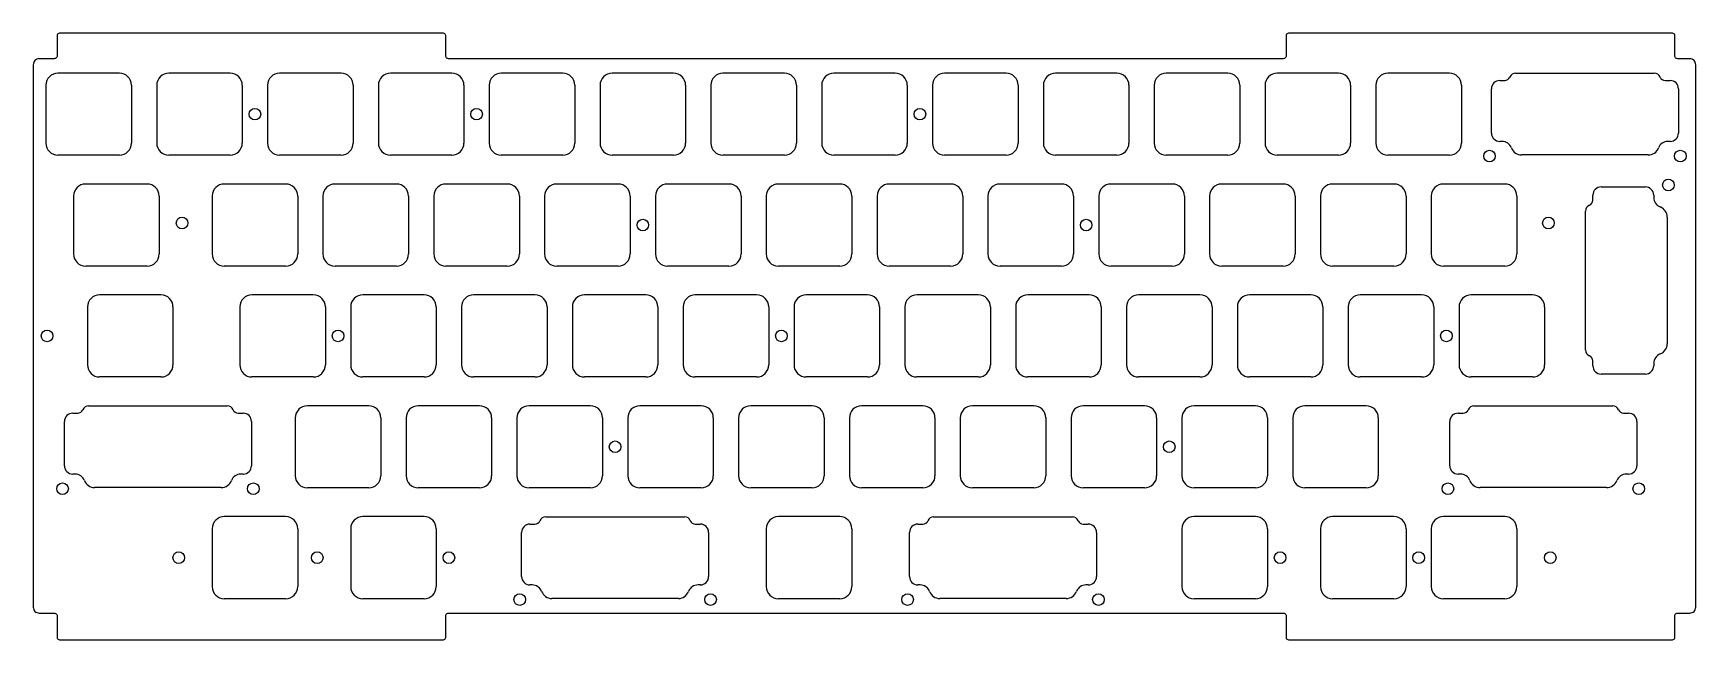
# Model space of a CAD drawing. Header units: millimetres. Extents: x -10 to 276, y -90 to 14.
import ezdxf

# ---------------------------------------------------------------- set-up
doc = ezdxf.new("R2010")
doc.units = ezdxf.units.MM
doc.layers.add('BLACK', color=7, linetype='CONTINUOUS')
doc.layers.add('Edge.Cuts', color=53, linetype='CONTINUOUS')

msp = doc.modelspace()

# ---------------------------------------------------------------- linework, layer by layer
at = {"layer": 'BLACK', "linetype": 'Continuous'}
for p, q in [((12.41875, -31.05), (1.868749, -31.05)), ((-0.20625, -33.125), (-0.20625, -43.075001)), ((14.49375, -33.125), (14.49375, -43.075)), ((12.41875, -45.15), (1.86875, -45.15))]:
    msp.add_line(p, q, dxfattribs=at)
at = {"layer": 'BLACK'}
for centre, radius, start, end in [((1.868754, -33.125004), 2.075004, 90.00013806, 179.99988955), ((12.41875, -33.125), 2.075, 0, 90), ((1.868752, -43.074998), 2.075002, 180.00008284, 269.99994478), ((12.41875, -43.075), 2.075, 270, 0)]:
    msp.add_arc(centre, radius, start, end, dxfattribs=at)
at = {"layer": 'Edge.Cuts', "linetype": 'Continuous'}
for p, q in [((-5.405262, 13.623599), (-5.4249, 13.500004)), ((-5.4249, 13.500004), (-5.4249, 10.025004)), ((-5.348458, 13.735098), (-5.405262, 13.623599)), ((-5.259981, 13.823589), (-5.348458, 13.735098)), ((-5.148492, 13.880411), (-5.259981, 13.823589)), ((-5.0249, 13.900004), (-5.148492, 13.880411)), ((60.9751, 13.900004), (-5.0249, 13.900004)), ((61.09871, 13.880459), (60.9751, 13.900004)), ((61.210219, 13.823632), (61.09871, 13.880459)), ((61.29871, 13.735131), (61.210219, 13.823632)), ((61.355524, 13.623617), (61.29871, 13.735131)), ((61.3751, 13.500004), (61.355524, 13.623617)), ((61.3751, 10.025004), (61.3751, 13.500004)), ((205.844344, 13.623616), (205.824788, 13.500004)), ((205.824788, 13.500004), (205.824788, 10.025004)), ((205.901163, 13.735126), (205.844344, 13.623616)), ((205.989661, 13.82362), (205.901163, 13.735126)), ((206.101175, 13.880433), (205.989661, 13.82362)), ((206.224788, 13.900004), (206.101175, 13.880433)), ((272.224788, 13.900004), (206.224788, 13.900004)), ((272.348398, 13.88045), (272.224788, 13.900004)), ((272.459906, 13.823627), (272.348398, 13.88045)), ((272.548398, 13.735128), (272.459906, 13.823627)), ((272.605212, 13.623615), (272.548398, 13.735128)), ((272.624788, 13.500004), (272.605212, 13.623615)), ((272.624788, 10.025004), (272.624788, 13.500004)), ((-9.50534, 8.699969), (-9.525056, 8.500004)), ((-9.447014, 8.89225), (-9.50534, 8.699969)), ((-9.352296, 9.069458), (-9.447014, 8.89225)), ((-9.224828, 9.224782), (-9.352296, 9.069458)), ((-9.069506, 9.352254), (-9.224828, 9.224782)), ((-8.892301, 9.446976), (-9.069506, 9.352254)), ((-8.700021, 9.505306), (-8.892301, 9.446976)), ((-8.500056, 9.525004), (-8.700021, 9.505306)), ((-5.9249, 9.525004), (-8.500056, 9.525004)), ((-5.795495, 9.542092), (-5.9249, 9.525004)), ((-5.674906, 9.592028), (-5.795495, 9.542092)), ((-5.571352, 9.671475), (-5.674906, 9.592028)), ((-5.491891, 9.775019), (-5.571352, 9.671475)), ((-5.441939, 9.895601), (-5.491891, 9.775019)), ((-5.4249, 10.025004), (-5.441939, 9.895601)), ((61.392096, 9.895588), (61.3751, 10.025004)), ((61.442052, 9.774992), (61.392096, 9.895588)), ((61.52152, 9.671437), (61.442052, 9.774992)), ((61.625082, 9.591978), (61.52152, 9.671437)), ((61.745682, 9.542033), (61.625082, 9.591978)), ((61.8751, 9.525004), (61.745682, 9.542033)), ((205.324788, 9.525004), (61.8751, 9.525004)), ((205.454198, 9.542026), (205.324788, 9.525004)), ((205.574789, 9.591981), (205.454198, 9.542026)), ((205.678341, 9.671444), (205.574789, 9.591981)), ((205.7578, 9.775), (205.678341, 9.671444)), ((205.80775, 9.895593), (205.7578, 9.775)), ((205.824788, 10.025004), (205.80775, 9.895593)), ((272.641795, 9.89559), (272.624788, 10.025004)), ((272.69175, 9.774996), (272.641795, 9.89559)), ((272.771215, 9.671441), (272.69175, 9.774996)), ((272.874776, 9.591982), (272.771215, 9.671441)), ((272.995373, 9.542035), (272.874776, 9.591982)), ((273.124788, 9.525004), (272.995373, 9.542035)), ((275.199944, 9.525004), (273.124788, 9.525004)), ((275.399911, 9.5053), (275.199944, 9.525004)), ((275.592194, 9.446974), (275.399911, 9.5053)), ((275.769404, 9.352256), (275.592194, 9.446974)), ((275.924729, 9.224786), (275.769404, 9.352256)), ((276.052201, 9.069462), (275.924729, 9.224786)), ((276.146922, 8.892253), (276.052201, 9.069462)), ((276.20525, 8.699971), (276.146922, 8.892253)), ((276.224944, 8.500004), (276.20525, 8.699971)), ((-9.525056, 8.500004), (-9.525056, -84.699996)), ((5.275, 7.05), (-5.275, 7.05)), ((24.325, 7.05), (13.775, 7.05)), ((43.375, 7.05), (32.825, 7.05)), ((62.425, 7.05), (51.875, 7.05)), ((81.475, 7.05), (70.925, 7.05)), ((100.525, 7.05), (89.975, 7.05)), ((119.575, 7.05), (109.025, 7.05)), ((138.625, 7.05), (128.075, 7.05)), ((157.675, 7.05), (147.125, 7.05)), ((176.725, 7.05), (166.175, 7.05)), ((195.775, 7.05), (185.225, 7.05)), ((214.825, 7.05), (204.275, 7.05)), ((233.875, 7.05), (223.325, 7.05)), ((242.52436, 5.77544), (243.38997, 5.77544)), ((245.24718, 7.0276), (269.10242, 7.0276)), ((270.95963, 5.77544), (271.82524, 5.77544)), ((276.224944, -84.699996), (276.224944, 8.500004)), ((-7.35, 4.975), (-7.35, -4.975)), ((7.35, 4.975), (7.35, -4.975)), ((11.7, 4.975), (11.7, -4.975)), ((26.4, 4.975), (26.4, -4.975)), ((30.75, 4.975), (30.75, -4.975)), ((45.45, 4.975), (45.45, -4.975)), ((49.8, 4.975), (49.8, -4.975)), ((64.5, 4.975), (64.5, -4.975)), ((68.85, 4.975), (68.85, -4.975)), ((83.55, 4.975), (83.55, -4.975)), ((87.9, 4.975), (87.9, -4.975)), ((102.6, 4.975), (102.6, -4.975)), ((106.95, 4.975), (106.95, -4.975)), ((121.65, 4.975), (121.65, -4.975)), ((126, 4.975), (126, -4.975)), ((140.7, 4.975), (140.7, -4.975)), ((145.05, 4.975), (145.05, -4.975)), ((159.75, 4.975), (159.75, -4.975)), ((164.1, 4.975), (164.1, -4.975)), ((178.8, 4.975), (178.8, -4.975)), ((183.15, 4.975), (183.15, -4.975)), ((197.85, 4.975), (197.85, -4.975)), ((202.2, 4.975), (202.2, -4.975)), ((216.9, 4.975), (216.9, -4.975)), ((221.25, 4.975), (221.25, -4.975)), ((235.95, 4.975), (235.95, -4.975)), ((241.09936, -3.25044), (241.09936, 4.35044)), ((273.25024, 4.35044), (273.25024, -3.25044)), ((242.9284, -4.67544), (242.52436, -4.67544)), ((271.82524, -4.67544), (271.4212, -4.67544)), ((5.275, -7.05), (-5.275, -7.05)), ((24.325, -7.05), (13.775, -7.05)), ((43.375, -7.05), (32.825, -7.05)), ((62.425, -7.05), (51.875, -7.05)), ((81.475, -7.05), (70.925, -7.05)), ((100.525, -7.05), (89.975, -7.05)), ((119.575, -7.05), (109.025, -7.05)), ((138.625, -7.05), (128.075, -7.05)), ((157.675, -7.05), (147.125, -7.05)), ((176.725, -7.05), (166.175, -7.05)), ((195.775, -7.05), (185.225, -7.05)), ((214.825, -7.05), (204.275, -7.05)), ((233.875, -7.05), (223.325, -7.05)), ((268.0503, -7.01191), (246.2993, -7.01191)), ((-2.587499, -14.074999), (-2.587499, -24.025001)), ((10.0375, -12), (-0.5125, -12)), ((12.112501, -14.075), (12.112501, -24.025)), ((21.225, -14.075), (21.225, -24.025)), ((33.85, -12), (23.3, -12)), ((35.925, -14.075), (35.925, -24.025)), ((40.275, -14.075), (40.275, -24.025)), ((52.9, -12), (42.35, -12)), ((54.975, -14.075), (54.975, -24.025)), ((59.325, -14.075), (59.325, -24.025)), ((71.95, -12), (61.4, -12)), ((74.025, -14.075), (74.025, -24.025)), ((78.375, -14.075), (78.375, -24.025)), ((91, -12), (80.45, -12)), ((93.075, -14.075), (93.075, -24.025)), ((97.425, -14.075), (97.425, -24.025)), ((110.05, -12), (99.5, -12)), ((112.125, -14.075), (112.125, -24.025)), ((116.475, -14.075), (116.475, -24.025)), ((129.1, -12), (118.55, -12)), ((131.175, -14.075), (131.175, -24.025)), ((135.525, -14.075), (135.525, -24.025)), ((148.15, -12), (137.6, -12)), ((150.225, -14.075), (150.225, -24.025)), ((154.575, -14.075), (154.575, -24.025)), ((167.2, -12), (156.65, -12)), ((169.275, -14.075), (169.275, -24.025)), ((173.625, -14.075), (173.625, -24.025)), ((186.25, -12), (175.7, -12)), ((188.325, -14.075), (188.325, -24.025)), ((192.675, -14.075), (192.675, -24.025)), ((205.3, -12), (194.75, -12)), ((207.375, -14.075), (207.375, -24.025)), ((211.725, -14.075), (211.725, -24.025)), ((224.35, -12), (213.8, -12)), ((226.425, -14.075), (226.425, -24.025)), ((230.775, -14.075), (230.775, -24.025)), ((243.4, -12), (232.85, -12)), ((245.475, -14.075), (245.475, -24.025)), ((258.54331, -14.79037), (258.54331, -13.92476)), ((259.96831, -12.49976), (267.56919, -12.49976)), ((268.99419, -13.92476), (268.99419, -14.3288)), ((257.29115, -40.50282), (257.29115, -16.64758)), ((271.33066, -17.6997), (271.33066, -39.4507)), ((10.0375, -26.1), (-0.5125, -26.1)), ((33.85, -26.1), (23.3, -26.1)), ((52.9, -26.1), (42.35, -26.1)), ((71.95, -26.1), (61.4, -26.1)), ((91, -26.1), (80.45, -26.1)), ((110.05, -26.1), (99.5, -26.1)), ((129.1, -26.1), (118.55, -26.1)), ((148.15, -26.1), (137.6, -26.1)), ((167.2, -26.1), (156.65, -26.1)), ((186.25, -26.1), (175.7, -26.1)), ((205.3, -26.1), (194.75, -26.1)), ((224.35, -26.1), (213.8, -26.1)), ((243.4, -26.1), (232.85, -26.1)), ((38.6125, -31.05), (28.0625, -31.05)), ((57.6625, -31.05), (47.1125, -31.05)), ((76.7125, -31.05), (66.1625, -31.05)), ((95.7625, -31.05), (85.2125, -31.05)), ((114.8125, -31.05), (104.2625, -31.05)), ((133.8625, -31.05), (123.3125, -31.05)), ((152.9125, -31.05), (142.3625, -31.05)), ((171.9625, -31.05), (161.4125, -31.05)), ((191.0125, -31.05), (180.4625, -31.05)), ((210.0625, -31.05), (199.5125, -31.05)), ((229.1125, -31.05), (218.5625, -31.05)), ((248.16875, -31.05), (237.618749, -31.05)), ((25.9875, -33.125), (25.9875, -43.075)), ((40.6875, -33.125), (40.6875, -43.075)), ((45.0375, -33.125), (45.0375, -43.075)), ((59.7375, -33.125), (59.7375, -43.075)), ((64.0875, -33.125), (64.0875, -43.075)), ((78.7875, -33.125), (78.7875, -43.075)), ((83.1375, -33.125), (83.1375, -43.075)), ((97.8375, -33.125), (97.8375, -43.075)), ((102.1875, -33.125), (102.1875, -43.075)), ((116.8875, -33.125), (116.8875, -43.075)), ((121.2375, -33.125), (121.2375, -43.075)), ((135.9375, -33.125), (135.9375, -43.075)), ((140.2875, -33.125), (140.2875, -43.075)), ((154.9875, -33.125), (154.9875, -43.075)), ((159.3375, -33.125), (159.3375, -43.075)), ((174.0375, -33.125), (174.0375, -43.075)), ((178.3875, -33.125), (178.3875, -43.075)), ((193.0875, -33.125), (193.0875, -43.075)), ((197.4375, -33.125), (197.4375, -43.075)), ((212.1375, -33.125), (212.1375, -43.075)), ((216.4875, -33.125), (216.4875, -43.075)), ((231.1875, -33.125), (231.1875, -43.075)), ((235.54375, -33.125), (235.54375, -43.075001)), ((250.24375, -33.125), (250.24375, -43.075)), ((258.54331, -43.22564), (258.54331, -42.36003)), ((268.99419, -42.8216), (268.99419, -43.22564)), ((38.6125, -45.15), (28.0625, -45.15)), ((57.6625, -45.15), (47.1125, -45.15)), ((76.7125, -45.15), (66.1625, -45.15)), ((95.7625, -45.15), (85.2125, -45.15)), ((114.8125, -45.15), (104.2625, -45.15)), ((133.8625, -45.15), (123.3125, -45.15)), ((152.9125, -45.15), (142.3625, -45.15)), ((171.9625, -45.15), (161.4125, -45.15)), ((191.0125, -45.15), (180.4625, -45.15)), ((210.0625, -45.15), (199.5125, -45.15)), ((229.1125, -45.15), (218.5625, -45.15)), ((248.16875, -45.15), (237.61875, -45.15)), ((267.56919, -44.65064), (259.96831, -44.65064)), ((-2.74439, -51.37456), (-1.87878, -51.37456)), ((-0.02157, -50.1224), (23.83367, -50.1224)), ((25.69088, -51.37456), (26.55649, -51.37456)), ((48.1375, -50.1), (37.5875, -50.1)), ((67.1875, -50.1), (56.6375, -50.1)), ((86.2375, -50.1), (75.6875, -50.1)), ((105.2875, -50.1), (94.7375, -50.1)), ((124.3375, -50.1), (113.7875, -50.1)), ((143.3875, -50.1), (132.8375, -50.1)), ((162.4375, -50.1), (151.8875, -50.1)), ((181.4875, -50.1), (170.9375, -50.1)), ((200.5375, -50.1), (189.9875, -50.1)), ((219.5875, -50.1), (209.0375, -50.1)), ((235.38061, -51.37456), (236.24622, -51.37456)), ((238.10343, -50.1224), (261.95867, -50.1224)), ((263.81588, -51.37456), (264.68149, -51.37456)), ((-4.16939, -60.40044), (-4.16939, -52.79956)), ((27.98149, -52.79956), (27.98149, -60.40044)), ((35.5125, -52.175), (35.5125, -62.125)), ((50.2125, -52.175), (50.2125, -62.125)), ((54.5625, -52.175), (54.5625, -62.125)), ((69.2625, -52.175), (69.2625, -62.125)), ((73.6125, -52.175), (73.6125, -62.125)), ((88.3125, -52.175), (88.3125, -62.125)), ((92.6625, -52.175), (92.6625, -62.125)), ((107.3625, -52.175), (107.3625, -62.125)), ((111.7125, -52.175), (111.7125, -62.125)), ((126.4125, -52.175), (126.4125, -62.125)), ((130.7625, -52.175), (130.7625, -62.125)), ((145.4625, -52.175), (145.4625, -62.125)), ((149.8125, -52.175), (149.8125, -62.125)), ((164.5125, -52.175), (164.5125, -62.125)), ((168.8625, -52.175), (168.8625, -62.125)), ((183.5625, -52.175), (183.5625, -62.125)), ((187.9125, -52.175), (187.9125, -62.125)), ((202.6125, -52.175), (202.6125, -62.125)), ((206.9625, -52.175), (206.9625, -62.125)), ((221.6625, -52.175), (221.6625, -62.125)), ((233.95561, -60.40044), (233.95561, -52.79956)), ((266.10649, -52.79956), (266.10649, -60.40044)), ((-2.34035, -61.82544), (-2.74439, -61.82544)), ((26.55649, -61.82544), (26.15245, -61.82544)), ((235.78465, -61.82544), (235.38061, -61.82544)), ((264.68149, -61.82544), (264.27745, -61.82544)), ((22.78155, -64.16191), (1.03055, -64.16191)), ((48.1375, -64.2), (37.5875, -64.2)), ((67.1875, -64.2), (56.6375, -64.2)), ((86.2375, -64.2), (75.6875, -64.2)), ((105.2875, -64.2), (94.7375, -64.2)), ((124.3375, -64.2), (113.7875, -64.2)), ((143.3875, -64.2), (132.8375, -64.2)), ((162.4375, -64.2), (151.8875, -64.2)), ((181.4875, -64.2), (170.9375, -64.2)), ((200.5375, -64.2), (189.9875, -64.2)), ((219.5875, -64.2), (209.0375, -64.2)), ((260.90655, -64.16191), (239.15555, -64.16191)), ((21.225, -71.225), (21.225, -81.175001)), ((21.225, -71.225), (21.225, -81.175001)), ((33.85, -69.15), (23.299999, -69.15)), ((33.85, -69.15), (23.299999, -69.15)), ((35.925, -71.225), (35.925, -81.175)), ((35.925, -71.225), (35.925, -81.175)), ((45.0375, -71.225), (45.0375, -81.175001)), ((45.0375, -71.225), (45.0375, -81.175001)), ((57.6625, -69.15), (47.112499, -69.15)), ((57.6625, -69.15), (47.112499, -69.15)), ((59.7375, -71.225), (59.7375, -81.175)), ((59.7375, -71.225), (59.7375, -81.175)), ((75.83686, -70.42456), (76.70247, -70.42456)), ((75.849012, -70.42456), (76.702575, -70.42456)), ((76.702575, -70.424548), (76.702575, -70.42456)), ((78.55968, -69.1724), (102.41492, -69.1724)), ((78.559875, -69.172411), (78.559875, -69.1724)), ((78.559875, -69.1724), (102.415075, -69.1724)), ((104.27213, -70.42456), (105.13774, -70.42456)), ((104.272275, -70.42456), (105.137875, -70.42456)), ((116.475, -71.225), (116.475, -81.175001)), ((116.475, -71.225), (116.475, -81.175001)), ((129.1, -69.15), (118.549999, -69.15)), ((129.1, -69.15), (118.549999, -69.15)), ((131.175, -71.225), (131.175, -81.175)), ((131.175, -71.225), (131.175, -81.175)), ((142.51186, -70.42456), (143.37747, -70.42456)), ((142.524012, -70.42456), (143.377575, -70.42456)), ((143.377575, -70.424548), (143.377575, -70.42456)), ((145.23468, -69.1724), (169.08992, -69.1724)), ((145.234875, -69.172411), (145.234875, -69.1724)), ((145.234875, -69.1724), (169.090075, -69.1724)), ((170.94713, -70.42456), (171.81274, -70.42456)), ((170.947275, -70.42456), (171.812875, -70.42456)), ((187.9125, -71.225), (187.9125, -81.175001)), ((187.9125, -71.225), (187.9125, -81.175001)), ((200.5375, -69.15), (189.987499, -69.15)), ((200.5375, -69.15), (189.987499, -69.15)), ((202.6125, -71.225), (202.6125, -81.175)), ((202.6125, -71.225), (202.6125, -81.175)), ((211.725, -71.225), (211.725, -81.175001)), ((211.725, -71.225), (211.725, -81.175001)), ((224.35, -69.15), (213.799999, -69.15)), ((224.35, -69.15), (213.799999, -69.15)), ((226.425, -71.225), (226.425, -81.175)), ((226.425, -71.225), (226.425, -81.175)), ((230.775, -71.225), (230.775, -81.175001)), ((230.775, -71.225), (230.775, -81.175001)), ((243.4, -69.15), (232.849999, -69.15)), ((243.4, -69.15), (232.849999, -69.15)), ((245.475, -71.225), (245.475, -81.175)), ((245.475, -71.225), (245.475, -81.175)), ((74.41186, -79.45044), (74.41186, -71.84956)), ((74.411985, -79.45044), (74.411985, -71.8497)), ((106.56274, -71.84956), (106.56274, -79.45044)), ((106.562865, -71.84956), (106.562865, -79.4504)), ((141.08686, -79.45044), (141.08686, -71.84956)), ((141.086985, -79.45044), (141.086985, -71.8497)), ((173.23774, -71.84956), (173.23774, -79.45044)), ((173.237865, -71.84956), (173.237865, -79.4504)), ((76.2409, -80.87544), (75.83686, -80.87544)), ((76.241075, -80.87544), (75.836975, -80.87544)), ((105.13774, -80.87544), (104.7337, -80.87544)), ((105.125958, -80.87544), (104.733825, -80.87544)), ((142.9159, -80.87544), (142.51186, -80.87544)), ((142.916075, -80.87544), (142.511975, -80.87544)), ((171.81274, -80.87544), (171.4087, -80.87544)), ((171.800958, -80.87544), (171.408825, -80.87544)), ((-9.525056, -84.699996), (-9.505344, -84.899957)), ((-9.505344, -84.899957), (-9.447005, -85.092232)), ((-9.447005, -85.092232), (-9.352281, -85.269434)), ((-9.352281, -85.269434), (-9.22481, -85.424754)), ((-9.22481, -85.424754), (-9.069492, -85.552226)), ((-9.069492, -85.552226), (-8.892291, -85.646952)), ((-8.892291, -85.646952), (-8.700017, -85.705293)), ((-8.700017, -85.705293), (-8.500056, -85.724996)), ((-8.500056, -85.724996), (-5.9249, -85.724996)), ((-5.9249, -85.724996), (-5.795499, -85.742042)), ((33.85, -83.25), (23.3, -83.25)), ((33.85, -83.25), (23.3, -83.25)), ((57.6625, -83.25), (47.1125, -83.25)), ((57.6625, -83.25), (47.1125, -83.25)), ((61.745692, -85.742058), (61.8751, -85.724996)), ((61.8751, -85.724996), (205.324788, -85.724996)), ((101.3628, -83.21191), (79.6118, -83.21191)), ((101.362925, -83.21191), (79.612075, -83.21191)), ((129.1, -83.25), (118.55, -83.25)), ((129.1, -83.25), (118.55, -83.25)), ((168.0378, -83.21191), (146.2868, -83.21191)), ((168.037925, -83.21191), (146.287075, -83.21191)), ((200.5375, -83.25), (189.9875, -83.25)), ((200.5375, -83.25), (189.9875, -83.25)), ((205.324788, -85.724996), (205.454192, -85.742039)), ((224.35, -83.25), (213.8, -83.25)), ((224.35, -83.25), (213.8, -83.25)), ((243.4, -83.25), (232.85, -83.25)), ((243.4, -83.25), (232.85, -83.25)), ((272.995379, -85.742049), (273.124788, -85.724996)), ((273.124788, -85.724996), (275.199944, -85.724996)), ((275.199944, -85.724996), (275.399914, -85.705304)), ((275.399914, -85.705304), (275.5922, -85.646977)), ((275.5922, -85.646977), (275.769413, -85.552258)), ((275.769413, -85.552258), (275.924741, -85.424787)), ((275.924741, -85.424787), (276.052216, -85.269461)), ((276.052216, -85.269461), (276.146939, -85.092251)), ((276.146939, -85.092251), (276.20527, -84.899966)), ((276.20527, -84.899966), (276.224944, -84.699996)), ((-5.795499, -85.742042), (-5.674918, -85.791996)), ((-5.674918, -85.791996), (-5.571374, -85.871457)), ((-5.571374, -85.871457), (-5.491922, -85.975008)), ((-5.491922, -85.975008), (-5.441978, -86.095593)), ((-5.441978, -86.095593), (-5.4249, -86.224996)), ((-5.4249, -86.224996), (-5.4249, -89.900003)), ((61.3751, -86.224996), (61.392136, -86.095589)), ((61.3751, -89.900003), (61.3751, -86.224996)), ((61.392136, -86.095589), (61.442087, -85.975002)), ((61.442087, -85.975002), (61.521547, -85.871453)), ((61.521547, -85.871453), (61.625102, -85.792)), ((61.625102, -85.792), (61.745692, -85.742058)), ((205.454192, -85.742039), (205.574776, -85.791992)), ((205.574776, -85.791992), (205.678322, -85.871452)), ((205.678322, -85.871452), (205.757776, -85.975004)), ((205.757776, -85.975004), (205.807721, -86.095591)), ((205.807721, -86.095591), (205.824788, -86.224996)), ((205.824788, -86.224996), (205.824788, -89.900003)), ((272.624788, -86.224996), (272.641824, -86.095588)), ((272.624788, -89.900003), (272.624788, -86.224996)), ((272.641824, -86.095588), (272.691775, -85.975)), ((272.691775, -85.975), (272.771234, -85.871449)), ((272.771234, -85.871449), (272.874789, -85.791994)), ((272.874789, -85.791994), (272.995379, -85.742049)), ((-5.4249, -89.900003), (-5.405319, -90.023602)), ((-5.405319, -90.023602), (-5.348501, -90.135101)), ((-5.348501, -90.135101), (-5.260007, -90.223583)), ((-5.260007, -90.223583), (-5.148502, -90.280387)), ((-5.148502, -90.280387), (-5.0249, -90.300003)), ((-5.0249, -90.300003), (60.9751, -90.300003)), ((60.9751, -90.300003), (61.098699, -90.280416)), ((61.098699, -90.280416), (61.210197, -90.223597)), ((61.210197, -90.223597), (61.298682, -90.135105)), ((61.298682, -90.135105), (61.355494, -90.023603)), ((61.355494, -90.023603), (61.3751, -89.900003)), ((205.824788, -89.900003), (205.844369, -90.023604)), ((205.844369, -90.023604), (205.901187, -90.135104)), ((205.901187, -90.135104), (205.98968, -90.223588)), ((205.98968, -90.223588), (206.101185, -90.280395)), ((206.101185, -90.280395), (206.224788, -90.300003)), ((206.224788, -90.300003), (272.224788, -90.300003)), ((272.224788, -90.300003), (272.34839, -90.280419)), ((272.34839, -90.280419), (272.459891, -90.223601)), ((272.459891, -90.223601), (272.54838, -90.135109)), ((272.54838, -90.135109), (272.605194, -90.023606)), ((272.605194, -90.023606), (272.624788, -89.900003))]:
    msp.add_line(p, q, dxfattribs=at)
at = {"layer": 'Edge.Cuts'}
for centre in [(28.575, 0), (66.675, 0), (142.875, 0), (240.775, -7.2), (273.575, -7.2), (271.51875, -12.175), (16.04875, -18.7), (95.25, -19.05), (171.45, -19.05), (250.9012, -18.7), (-7.14375, -38.1), (42.8625, -38.1), (119.0625, -38.1), (233.3625, -38.1), (90.4875, -57.15), (185.7375, -57.15), (-4.49375, -64.35), (28.30625, -64.35), (233.63125, -64.35), (266.43125, -64.35), (15.478125, -76.2), (39.290625, -76.2), (61.9125, -76.2), (204.7875, -76.2), (228.6, -76.2), (251.221875, -76.2), (74.0875, -83.4), (106.8875, -83.4), (140.7625, -83.4), (173.5625, -83.4)]:
    msp.add_circle(centre, 1, dxfattribs=at)
for centre, radius, start, end in [((-5.275001, 4.975001), 2.074999, 89.99997239, 180.00002761), ((5.275, 4.975), 2.075, 0, 90), ((13.775, 4.975), 2.075, 90, 180), ((24.325, 4.975), 2.075, 0, 90), ((32.825, 4.975), 2.075, 90, 180), ((43.375, 4.975), 2.075, 0, 90), ((51.875, 4.975), 2.075, 90, 180), ((62.425, 4.975), 2.075, 0, 90), ((70.925, 4.975), 2.075, 90, 180), ((81.475, 4.975), 2.075, 0, 90), ((89.975, 4.975), 2.075, 90, 180), ((100.525, 4.975), 2.075, 0, 90), ((109.025, 4.975), 2.075, 90, 180), ((119.575, 4.975), 2.075, 0, 90), ((128.075, 4.975), 2.075, 90, 180), ((138.625, 4.975), 2.075, 0, 90), ((147.125, 4.975), 2.075, 90, 180), ((157.675, 4.975), 2.075, 0, 90), ((166.175, 4.975), 2.075, 90, 180), ((176.725, 4.975), 2.075, 0, 90), ((185.225, 4.975), 2.075, 90, 180), ((195.775, 4.975), 2.075, 0, 90), ((204.275, 4.975), 2.075, 90, 180), ((214.825, 4.975), 2.075, 0, 90), ((223.325, 4.975), 2.075, 90, 180), ((233.875, 4.975), 2.075, 0, 90), ((242.52436, 4.35044), 1.425, 90, 180), ((243.38997, 6.70385), 0.928411, 270, 337.97729805), ((245.2472, 5.9526), 1.075006, 90.00106597, 157.97610066), ((269.1024, 5.9526), 1.075, 22.02389934, 89.99893403), ((270.9596, 6.7039), 0.92846, 202.02625676, 270.00185132), ((271.82524, 4.35044), 1.425, 0, 90), ((-5.275001, -4.975001), 2.074999, 179.99997239, 270.00002761), ((5.275, -4.975), 2.075, 270, 0), ((13.775, -4.975), 2.075, 180, 270), ((24.325, -4.975), 2.075, 270, 0), ((32.825, -4.975), 2.075, 180, 270), ((43.375, -4.975), 2.075, 270, 0), ((51.875, -4.975), 2.075, 180, 270), ((62.425, -4.975), 2.075, 270, 0), ((70.925, -4.975), 2.075, 180, 270), ((81.475, -4.975), 2.075, 270, 0), ((89.975, -4.975), 2.075, 180, 270), ((100.525, -4.975), 2.075, 270, 0), ((109.025, -4.975), 2.075, 180, 270), ((119.575, -4.975), 2.075, 270, 0), ((128.075, -4.975), 2.075, 180, 270), ((138.625, -4.975), 2.075, 270, 0), ((147.125, -4.975), 2.075, 180, 270), ((157.675, -4.975), 2.075, 270, 0), ((166.175, -4.975), 2.075, 180, 270), ((176.725, -4.975), 2.075, 270, 0), ((185.225, -4.975), 2.075, 180, 270), ((195.775, -4.975), 2.075, 270, 0), ((204.275, -4.975), 2.075, 180, 270), ((214.825, -4.975), 2.075, 270, 0), ((223.325, -4.975), 2.075, 180, 270), ((233.875, -4.975), 2.075, 270, 0), ((242.52436, -3.25044), 1.425, 180, 270), ((242.92841, -6.40037), 1.72493, 20.54597615, 90.00033216), ((271.4212, -6.4004), 1.724938, 90, 159.45340178), ((271.8252, -3.2504), 1.42504, 270.00160826, 359.99839174), ((246.29931, -5.13696), 1.87495, 200.54592343, 269.99969441), ((268.0503, -5.137), 1.874943, 270, 339.45493501), ((-0.5125, -14.074999), 2.074999, 90, 180), ((10.0375, -14.075), 2.075, 0, 90), ((23.3, -14.075), 2.075, 90, 180), ((33.85, -14.075), 2.075, 0, 90), ((42.35, -14.075), 2.075, 90, 180), ((52.9, -14.075), 2.075, 0, 90), ((61.4, -14.075), 2.075, 90, 180), ((71.95, -14.075), 2.075, 0, 90), ((80.45, -14.075), 2.075, 90, 180), ((91, -14.075), 2.075, 0, 90), ((99.5, -14.075), 2.075, 90, 180), ((110.05, -14.075), 2.075, 0, 90), ((118.55, -14.075), 2.075, 90, 180), ((129.1, -14.075), 2.075, 0, 90), ((137.6, -14.075), 2.075, 90, 180), ((148.15, -14.075), 2.075, 0, 90), ((156.65, -14.075), 2.075, 90, 180), ((167.2, -14.075), 2.075, 0, 90), ((175.7, -14.075), 2.075, 90, 180), ((186.25, -14.075), 2.075, 0, 90), ((194.75, -14.075), 2.075, 90, 180), ((205.3, -14.075), 2.075, 0, 90), ((213.8, -14.075), 2.075, 90, 180), ((224.35, -14.075), 2.075, 0, 90), ((232.85, -14.075), 2.075, 90, 180), ((243.4, -14.075), 2.075, 0, 90), ((259.96831, -13.92476), 1.425, 90, 180), ((267.56915, -13.9248), 1.42504, 0.00160826, 89.99839174), ((258.36615, -16.6476), 1.075, 112.02389934, 179.99893403), ((257.61485, -14.7904), 0.92846, 292.02625676, 0.00185132), ((270.71915, -14.3288), 1.724938, 180, 249.45340178), ((269.45575, -17.6997), 1.874943, 0, 69.45493501), ((-0.5125, -24.025001), 2.074999, 180, 270), ((10.0375, -24.025), 2.075001, 270, 0), ((23.3, -24.025), 2.075, 180, 270), ((33.85, -24.025), 2.075, 270, 0), ((42.35, -24.025), 2.075, 180, 270), ((52.9, -24.025), 2.075, 270, 0), ((61.4, -24.025), 2.075, 180, 270), ((71.95, -24.025), 2.075, 270, 0), ((80.45, -24.025), 2.075, 180, 270), ((91, -24.025), 2.075, 270, 0), ((99.5, -24.025), 2.075, 180, 270), ((110.05, -24.025), 2.075, 270, 0), ((118.55, -24.025), 2.075, 180, 270), ((129.1, -24.025), 2.075, 270, 0), ((137.6, -24.025), 2.075, 180, 270), ((148.15, -24.025), 2.075, 270, 0), ((156.65, -24.025), 2.075, 180, 270), ((167.2, -24.025), 2.075, 270, 0), ((175.7, -24.025), 2.075, 180, 270), ((186.25, -24.025), 2.075, 270, 0), ((194.75, -24.025), 2.075, 180, 270), ((205.3, -24.025), 2.075, 270, 0), ((213.8, -24.025), 2.075, 180, 270), ((224.35, -24.025), 2.075, 270, 0), ((232.85, -24.025), 2.075, 180, 270), ((243.4, -24.025), 2.075, 270, 0), ((28.0625, -33.125), 2.075, 90, 180), ((38.6125, -33.125), 2.075, 0, 90), ((47.1125, -33.125), 2.075, 90, 180), ((57.6625, -33.125), 2.075, 0, 90), ((66.1625, -33.125), 2.075, 90, 180), ((76.7125, -33.125), 2.075, 0, 90), ((85.2125, -33.125), 2.075, 90, 180), ((95.7625, -33.125), 2.075, 0, 90), ((104.2625, -33.125), 2.075, 90, 180), ((114.8125, -33.125), 2.075, 0, 90), ((123.3125, -33.125), 2.075, 90, 180), ((133.8625, -33.125), 2.075, 0, 90), ((142.3625, -33.125), 2.075, 90, 180), ((152.9125, -33.125), 2.075, 0, 90), ((161.4125, -33.125), 2.075, 90, 180), ((171.9625, -33.125), 2.075, 0, 90), ((180.4625, -33.125), 2.075, 90, 180), ((191.0125, -33.125), 2.075, 0, 90), ((199.5125, -33.125), 2.075, 90, 180), ((210.0625, -33.125), 2.075, 0, 90), ((218.5625, -33.125), 2.075, 90, 180), ((229.1125, -33.125), 2.075, 0, 90), ((237.6188, -33.125), 2.07505, 90.00140823, 180), ((248.1688, -33.125), 2.075, 0, 90.00138062), ((269.45571, -39.45069), 1.87495, 290.54592343, 359.99969441), ((258.36615, -40.5028), 1.075006, 180.00106597, 247.97610066), ((257.6149, -42.36003), 0.928411, 0, 67.97729805), ((270.71912, -42.82159), 1.72493, 110.54597615, 180.00033216), ((28.0625, -43.075), 2.075, 180, 270), ((38.6125, -43.075), 2.075, 270, 0), ((47.1125, -43.075), 2.075, 180, 270), ((57.6625, -43.075), 2.075, 270, 0), ((66.1625, -43.075), 2.075, 180, 270), ((76.7125, -43.075), 2.075, 270, 0), ((85.2125, -43.075), 2.075, 180, 270), ((95.7625, -43.075), 2.075, 270, 0), ((104.2625, -43.075), 2.075, 180, 270), ((114.8125, -43.075), 2.075, 270, 0), ((123.3125, -43.075), 2.075, 180, 270), ((133.8625, -43.075), 2.075, 270, 0), ((142.3625, -43.075), 2.075, 180, 270), ((152.9125, -43.075), 2.075, 270, 0), ((161.4125, -43.075), 2.075, 180, 270), ((171.9625, -43.075), 2.075, 270, 0), ((180.4625, -43.075), 2.075, 180, 270), ((191.0125, -43.075), 2.075, 270, 0), ((199.5125, -43.075), 2.075, 180, 270), ((210.0625, -43.075), 2.075, 270, 0), ((218.5625, -43.075), 2.075, 180, 270), ((229.1125, -43.075), 2.075, 270, 0), ((237.6188, -43.075), 2.075, 180.00002761, 269.99861938), ((248.1688, -43.075), 2.07495, 269.99861938, 0), ((259.96831, -43.22564), 1.425, 180, 270), ((267.56919, -43.22564), 1.425, 270, 0), ((-2.74439, -52.79956), 1.425, 90, 180), ((-1.87878, -50.44615), 0.928411, 270, 337.97729805), ((-0.02155, -51.1974), 1.075006, 90.00106597, 157.97610066), ((23.83365, -51.1974), 1.075, 22.02389934, 89.99893403), ((25.69085, -50.4461), 0.92846, 202.02625676, 270.00185132), ((26.55649, -52.79956), 1.425, 0, 90), ((37.5875, -52.175), 2.075, 90, 180), ((48.1375, -52.175), 2.075, 0, 90), ((56.6375, -52.175), 2.075, 90, 180), ((67.1875, -52.175), 2.075, 0, 90), ((75.6875, -52.175), 2.075, 90, 180), ((86.2375, -52.175), 2.075, 0, 90), ((94.7375, -52.175), 2.075, 90, 180), ((105.2875, -52.175), 2.075, 0, 90), ((113.7875, -52.175), 2.075, 90, 180), ((124.3375, -52.175), 2.075, 0, 90), ((132.8375, -52.175), 2.075, 90, 180), ((143.3875, -52.175), 2.075, 0, 90), ((151.8875, -52.175), 2.075, 90, 180), ((162.4375, -52.175), 2.075, 0, 90), ((170.9375, -52.175), 2.075, 90, 180), ((181.4875, -52.175), 2.075, 0, 90), ((189.9875, -52.175), 2.075, 90, 180), ((200.5375, -52.175), 2.075, 0, 90), ((209.0375, -52.175), 2.075, 90, 180), ((219.5875, -52.175), 2.075, 0, 90), ((235.38061, -52.79956), 1.425, 90, 180), ((236.24622, -50.44615), 0.928411, 270, 337.97729805), ((238.10345, -51.1974), 1.075006, 90.00106597, 157.97610066), ((261.95865, -51.1974), 1.075, 22.02389934, 89.99893403), ((263.81585, -50.4461), 0.92846, 202.02625676, 270.00185132), ((264.68149, -52.79956), 1.425, 0, 90), ((-2.74439, -60.40044), 1.425, 180, 270), ((-2.34034, -63.55037), 1.72493, 20.54597615, 90.00033216), ((26.15245, -63.5504), 1.724938, 90, 159.45340178), ((26.55645, -60.4004), 1.42504, 270.00160826, 359.99839174), ((37.5875, -62.125), 2.075, 180, 270), ((48.1375, -62.125), 2.075, 270, 0), ((56.6375, -62.125), 2.075, 180, 270), ((67.1875, -62.125), 2.075, 270, 0), ((75.6875, -62.125), 2.075, 180, 270), ((86.2375, -62.125), 2.075, 270, 0), ((94.7375, -62.125), 2.075, 180, 270), ((105.2875, -62.125), 2.075, 270, 0), ((113.7875, -62.125), 2.075, 180, 270), ((124.3375, -62.125), 2.075, 270, 0), ((132.8375, -62.125), 2.075, 180, 270), ((143.3875, -62.125), 2.075, 270, 0), ((151.8875, -62.125), 2.075, 180, 270), ((162.4375, -62.125), 2.075, 270, 0), ((170.9375, -62.125), 2.075, 180, 270), ((181.4875, -62.125), 2.075, 270, 0), ((189.9875, -62.125), 2.075, 180, 270), ((200.5375, -62.125), 2.075, 270, 0), ((209.0375, -62.125), 2.075, 180, 270), ((219.5875, -62.125), 2.075, 270, 0), ((235.38061, -60.40044), 1.425, 180, 270), ((235.78466, -63.55037), 1.72493, 20.54597615, 90.00033216), ((264.27745, -63.5504), 1.724938, 90, 159.45340178), ((264.68145, -60.4004), 1.42504, 270.00160826, 359.99839174), ((1.03056, -62.28696), 1.87495, 200.54592343, 269.99969441), ((22.78155, -62.287), 1.874943, 270, 339.45493501), ((239.15556, -62.28696), 1.87495, 200.54592343, 269.99969441), ((260.90655, -62.287), 1.874943, 270, 339.45493501), ((23.3, -71.225), 2.075, 90.00002761, 180), ((23.3, -71.225), 2.075, 90.00002761, 180), ((33.85, -71.225), 2.075, 0, 90), ((33.85, -71.225), 2.075, 0, 90), ((47.1125, -71.225), 2.075, 90.00002761, 180), ((47.1125, -71.225), 2.075, 90.00002761, 180), ((57.6625, -71.225), 2.075, 0, 90), ((57.6625, -71.225), 2.075, 0, 90), ((75.83686, -71.84956), 1.425, 90, 180), ((75.8371, -71.8496), 1.425115, 89.52108049, 180.00402043), ((76.70247, -69.49615), 0.928411, 270, 337.97729805), ((76.7026, -69.4962), 0.928388, 269.99845712, 337.98004296), ((78.5597, -70.2474), 1.075006, 90.00106597, 157.97610066), ((78.5598, -70.2474), 1.074983, 89.99600256, 157.97560099), ((102.4149, -70.2474), 1.075, 22.02389934, 89.99893403), ((102.415, -70.2474), 1.075, 22.02339581, 89.99600262), ((104.2721, -69.4961), 0.92846, 202.02625676, 270.00185132), ((104.2723, -69.4961), 0.92846, 202.02454675, 269.99845724), ((105.13774, -71.84956), 1.425, 0, 90), ((105.1379, -71.8495), 1.42494, 359.99758744, 90.00100523), ((118.55, -71.225), 2.075, 90.00002761, 180), ((118.55, -71.225), 2.075, 90.00002761, 180), ((129.1, -71.225), 2.075, 0, 90), ((129.1, -71.225), 2.075, 0, 90), ((142.51186, -71.84956), 1.425, 90, 180), ((142.5121, -71.8496), 1.425115, 89.52108049, 180.00402043), ((143.37747, -69.49615), 0.928411, 270, 337.97729805), ((143.3776, -69.4962), 0.928388, 269.99845712, 337.98004296), ((145.2347, -70.2474), 1.075006, 90.00106597, 157.97610066), ((145.2348, -70.2474), 1.074983, 89.99600256, 157.97560099), ((169.0899, -70.2474), 1.075, 22.02389934, 89.99893403), ((169.09, -70.2474), 1.075, 22.02339581, 89.99600262), ((170.9471, -69.4961), 0.92846, 202.02625676, 270.00185132), ((170.9473, -69.4961), 0.92846, 202.02454675, 269.99845724), ((171.81274, -71.84956), 1.425, 0, 90), ((171.8129, -71.8495), 1.42494, 359.99758744, 90.00100523), ((189.9875, -71.225), 2.075, 90.00002761, 180), ((189.9875, -71.225), 2.075, 90.00002761, 180), ((200.5375, -71.225), 2.075, 0, 90), ((200.5375, -71.225), 2.075, 0, 90), ((213.8, -71.225), 2.075, 90.00002761, 180), ((213.8, -71.225), 2.075, 90.00002761, 180), ((224.35, -71.225), 2.075, 0, 90), ((224.35, -71.225), 2.075, 0, 90), ((232.85, -71.225), 2.075, 90.00002761, 180), ((232.85, -71.225), 2.075, 90.00002761, 180), ((243.4, -71.225), 2.075, 0, 90), ((243.4, -71.225), 2.075, 0, 90), ((75.83686, -79.45044), 1.425, 180, 270), ((75.837, -79.4504), 1.42504, 180.00160826, 269.99899484), ((105.1377, -79.4504), 1.425165, 269.52789202, 0), ((105.1377, -79.4504), 1.42504, 270.00160826, 359.99839174), ((142.51186, -79.45044), 1.425, 180, 270), ((142.512, -79.4504), 1.42504, 180.00160826, 269.99899484), ((171.8127, -79.4504), 1.425165, 269.52789202, 0), ((171.8127, -79.4504), 1.42504, 270.00160826, 359.99839174), ((23.3, -81.175), 2.075, 180.00002761, 270), ((23.3, -81.175), 2.075, 180.00002761, 270), ((33.85, -81.175), 2.075, 270, 0), ((33.85, -81.175), 2.075, 270, 0), ((47.1125, -81.175), 2.075, 180.00002761, 270), ((47.1125, -81.175), 2.075, 180.00002761, 270), ((57.6625, -81.175), 2.075, 270, 0), ((57.6625, -81.175), 2.075, 270, 0), ((76.24091, -82.60037), 1.72493, 20.54597615, 90.00033216), ((76.2411, -82.6003), 1.72486, 20.54456057, 90.00083044), ((79.61181, -81.33696), 1.87495, 200.54592343, 269.99969441), ((79.612, -81.3369), 1.87501, 200.54694304, 270.00229182), ((101.3628, -81.337), 1.874943, 270, 339.45493501), ((101.3628, -81.3368), 1.87513, 270.00381945, 339.45055299), ((104.7337, -82.6004), 1.724938, 90, 159.45340178), ((104.7338, -82.6004), 1.724915, 89.99916959, 159.45311033), ((118.55, -81.175), 2.075, 180.00002761, 270), ((118.55, -81.175), 2.075, 180.00002761, 270), ((129.1, -81.175), 2.075, 270, 0), ((129.1, -81.175), 2.075, 270, 0), ((142.91591, -82.60037), 1.72493, 20.54597615, 90.00033216), ((142.9161, -82.6003), 1.72486, 20.54456057, 90.00083044), ((146.28681, -81.33696), 1.87495, 200.54592343, 269.99969441), ((146.287, -81.3369), 1.87501, 200.54694304, 270.00229182), ((168.0378, -81.337), 1.874943, 270, 339.45493501), ((168.0378, -81.3368), 1.87513, 270.00381945, 339.45055299), ((171.4087, -82.6004), 1.724938, 90, 159.45340178), ((171.4088, -82.6004), 1.724915, 89.99916959, 159.45311033), ((189.9875, -81.175), 2.075, 180.00002761, 270), ((189.9875, -81.175), 2.075, 180.00002761, 270), ((200.5375, -81.175), 2.075, 270, 0), ((200.5375, -81.175), 2.075, 270, 0), ((213.8, -81.175), 2.075, 180.00002761, 270), ((213.8, -81.175), 2.075, 180.00002761, 270), ((224.35, -81.175), 2.075, 270, 0), ((224.35, -81.175), 2.075, 270, 0), ((232.85, -81.175), 2.075, 180.00002761, 270), ((232.85, -81.175), 2.075, 180.00002761, 270), ((243.4, -81.175), 2.075, 270, 0), ((243.4, -81.175), 2.075, 270, 0)]:
    msp.add_arc(centre, radius, start, end, dxfattribs=at)

doc.saveas('drawing.dxf')
